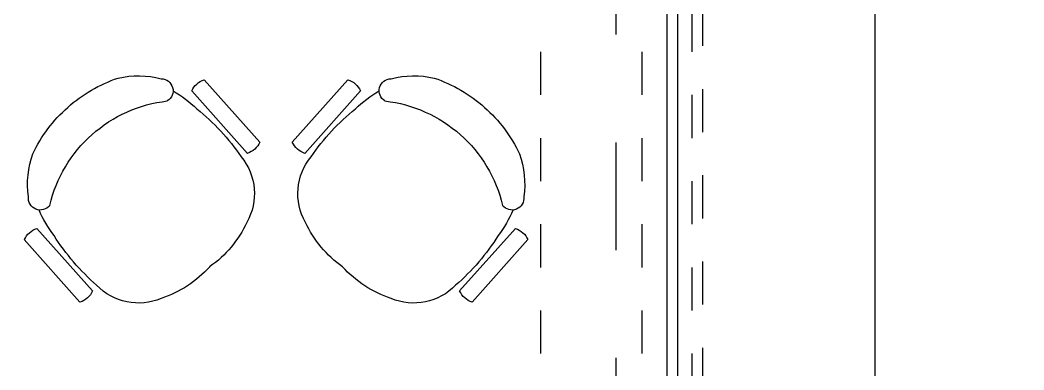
# Model space of a CAD drawing. Header units: metres. Extents: x -598 to 357, y -242 to 574.
# Drawn here: x -312.564 to -310.238, y 416.055 to 416.867 of the extents above; entities that cross this region are included whole.
import ezdxf

# ---------------------------------------------------------------- set-up
doc = ezdxf.new("R2010")
doc.units = ezdxf.units.M
for name, pattern in [('xref_Nivel PB$0$xref_Nivel PB$0$HIDDEN2', [0.1875, 0.125, -0.0625]), ('Zxref_Eje_Pb$0$HIDDEN2', [0.1875, 0.125, -0.0625]), ('Zxref_Eje_Pb$0$ZXREF-EJES NTECH$0$XREF-EJES$0$CENTERX2', [4, 2.5, -0.5, 0.5, -0.5])]:
    doc.linetypes.add(name, pattern=pattern)
doc.layers.add('Muro Mamspoteria', color=5, linetype='Continuous', lineweight=9)
for name, color, linetype in [('xref_Nivel PB$0$B-bordillo', 1, 'Continuous'), ('xref_Nivel PB$0$D-dintel mamposteria', 1, 'Continuous'), ('xref_Nivel PB$0$M-muebles', 1, 'Continuous'), ('xref_Nivel PB$0$V-vidrio', 1, 'Continuous'), ('xref_Nivel PB$0$Z-XREF', 7, 'Continuous'), ('Zxref_Eje_Pb$0$EJE-Linea', 8, 'Continuous'), ('Zxref_Eje_Pb$0$EJE-Viga', 8, 'Zxref_Eje_Pb$0$HIDDEN2')]:
    doc.layers.add(name, color=color, linetype=linetype)

# ---------------------------------------------------------------- blocks, each defined once
blk = doc.blocks.new('*U93')
at = {"layer": 'xref_Nivel PB$0$D-dintel mamposteria', "linetype": 'xref_Nivel PB$0$xref_Nivel PB$0$HIDDEN2', "ltscale": 0.5}
blk.add_lwpolyline([(0.14, 0), (0, 0), (0, 3.8137), (0.14, 3.8137)], close=True, dxfattribs=at)
blk = doc.blocks.new('Zxref_Eje_Pb')
at = {"layer": 'Zxref_Eje_Pb$0$EJE-Linea', "linetype": 'Zxref_Eje_Pb$0$ZXREF-EJES NTECH$0$XREF-EJES$0$CENTERX2', "ltscale": 0.5}
blk.add_lwpolyline([(48.331, 7.5687), (48.331, 67.2287)], dxfattribs=at)
at = {"layer": 'Zxref_Eje_Pb$0$EJE-Viga', "ltscale": 0.75}
blk.add_lwpolyline([(48.156, 22.4287), (48.506, 22.4287), (48.506, 17.2287), (48.156, 17.2287)], close=True, dxfattribs=at)
blk = doc.blocks.new('xref_Nivel PB$0$xref_Nivel PB$0$XREF-NIVEL 3$0$2222')
at = {"layer": 'xref_Nivel PB$0$M-muebles', "linetype": 'Continuous'}
for p, q in [((-2032.1746, -1967.106), (-2032.0456, -1967.2511)), ((-2031.8416, -1967.106), (-2031.9706, -1967.2511)), ((-2032.0748, -1967.277), (-2032.2038, -1967.132)), ((-2031.9414, -1967.277), (-2031.8124, -1967.132)), ((-2032.4334, -1967.5961), (-2032.5625, -1967.451)), ((-2031.5828, -1967.5961), (-2031.4538, -1967.451)), ((-2032.5917, -1967.477), (-2032.4626, -1967.622)), ((-2031.4246, -1967.477), (-2031.5536, -1967.622))]:
    blk.add_line(p, q, dxfattribs=at)
for centre, radius, start, end in [((-2032.2698, -1967.4156), 0.3303, 108.4815, 132.0386), ((-2032.3278, -1967.3068), 0.2098, 75.3024, 102.8679), ((-2032.2746, -1967.1316), 0.0277, 301.0261, 89.9015), ((-2032.1593, -1967.1526), 0.049, 108.1809, 155.1267), ((-2031.8569, -1967.1526), 0.049, 24.8733, 71.8191), ((-2031.7416, -1967.1316), 0.0277, 90.0985, 238.9739), ((-2031.6884, -1967.3068), 0.2098, 77.1321, 104.6976), ((-2031.7464, -1967.4156), 0.3303, 47.9614, 71.5185), ((-2032.3983, -1967.3918), 0.3006, 46.6054, 59.7663), ((-2031.6179, -1967.3918), 0.3006, 120.2337, 133.3946), ((-2032.2731, -1967.4185), 0.3303, 131.269, 154.8261), ((-2032.2246, -1967.4691), 0.3158, 96.4988, 131.7912), ((-2032.528, -1967.5862), 0.5324, 34.485, 50.838), ((-2031.4882, -1967.5862), 0.5324, 129.162, 145.515), ((-2031.7916, -1967.4691), 0.3158, 48.2088, 83.5012), ((-2031.7431, -1967.4185), 0.3303, 25.1739, 48.731), ((-2032.2253, -1967.4696), 0.3158, 131.5164, 166.8088), ((-2031.791, -1967.4696), 0.3158, 13.1912, 48.4836), ((-2032.0901, -1967.2304), 0.049, 288.1809, 335.1267), ((-2031.9261, -1967.2304), 0.049, 204.8733, 251.8191), ((-2032.3744, -1967.3482), 0.2098, 160.4397, 188.0052), ((-2032.1928, -1967.3703), 0.1344, 330.2778, 39.5362), ((-2031.8234, -1967.3703), 0.1344, 140.4638, 209.7222), ((-2031.6419, -1967.3482), 0.2098, 351.9948, 19.5603), ((-2032.5546, -1967.3806), 0.0277, 173.4061, 322.2815), ((-2031.4616, -1967.3806), 0.0277, 217.7185, 6.5939), ((-2032.2818, -1967.2881), 0.3006, 203.5413, 216.7022), ((-2031.7344, -1967.2881), 0.3006, 323.2978, 336.4587), ((-2032.5472, -1967.4976), 0.049, 108.1809, 155.1267), ((-2032.3135, -1967.3261), 0.262, 305.2732, 334.9701), ((-2031.7028, -1967.3261), 0.262, 205.0299, 234.7268), ((-2031.4691, -1967.4976), 0.049, 24.8733, 71.8191), ((-2032.0736, -1967.1819), 0.5324, 212.4696, 228.8226), ((-2031.9427, -1967.1819), 0.5324, 311.1774, 327.5304), ((-2032.3569, -1967.3647), 0.262, 288.3375, 318.0344), ((-2031.6593, -1967.3647), 0.262, 221.9656, 251.6625), ((-2032.4779, -1967.5754), 0.049, 288.1809, 335.1267), ((-2032.3271, -1967.4897), 0.1344, 223.7714, 293.0298), ((-2031.6891, -1967.4897), 0.1344, 246.9702, 316.2286), ((-2031.5383, -1967.5754), 0.049, 204.8733, 251.8191)]:
    blk.add_arc(centre, radius, start, end, dxfattribs=at)

msp = doc.modelspace()

# ---------------------------------------------------------------- block references
at = {"layer": 'xref_Nivel PB$0$D-dintel mamposteria', "rotation": 180}
msp.add_blockref('*U93', (-310.9827, 418.3068), dxfattribs=at)

# ---------------------------------------------------------------- next in the draw order: block references
at = {"layer": 'xref_Nivel PB$0$Z-XREF'}
msp.add_blockref('Zxref_Eje_Pb', (-359.5136, 397.2645), dxfattribs=at)

# ---------------------------------------------------------------- next in the draw order: linework, layer by layer
at = {"layer": 'Muro Mamspoteria'}
msp.add_circle((-306.5394, 472.2405), 101.758, dxfattribs=at)
at = {"layer": 'xref_Nivel PB$0$B-bordillo'}
msp.add_lwpolyline([(-310.5827, 414.4932), (-310.5827, 418.4468)], dxfattribs=at)
at = {"layer": 'xref_Nivel PB$0$V-vidrio'}
msp.add_lwpolyline([(-311.0407, 417.4068), (-311.0407, 414.4932), (-311.0646, 414.4932), (-311.0646, 417.4068)], close=True, dxfattribs=at)

# ---------------------------------------------------------------- next in the draw order: block references
at = {"layer": 'xref_Nivel PB$0$M-muebles', "color": 8, "xscale": -1}
msp.add_blockref('xref_Nivel PB$0$xref_Nivel PB$0$XREF-NIVEL 3$0$2222', (-2343.9789, 2383.8345), dxfattribs=at)

doc.saveas('drawing.dxf')
